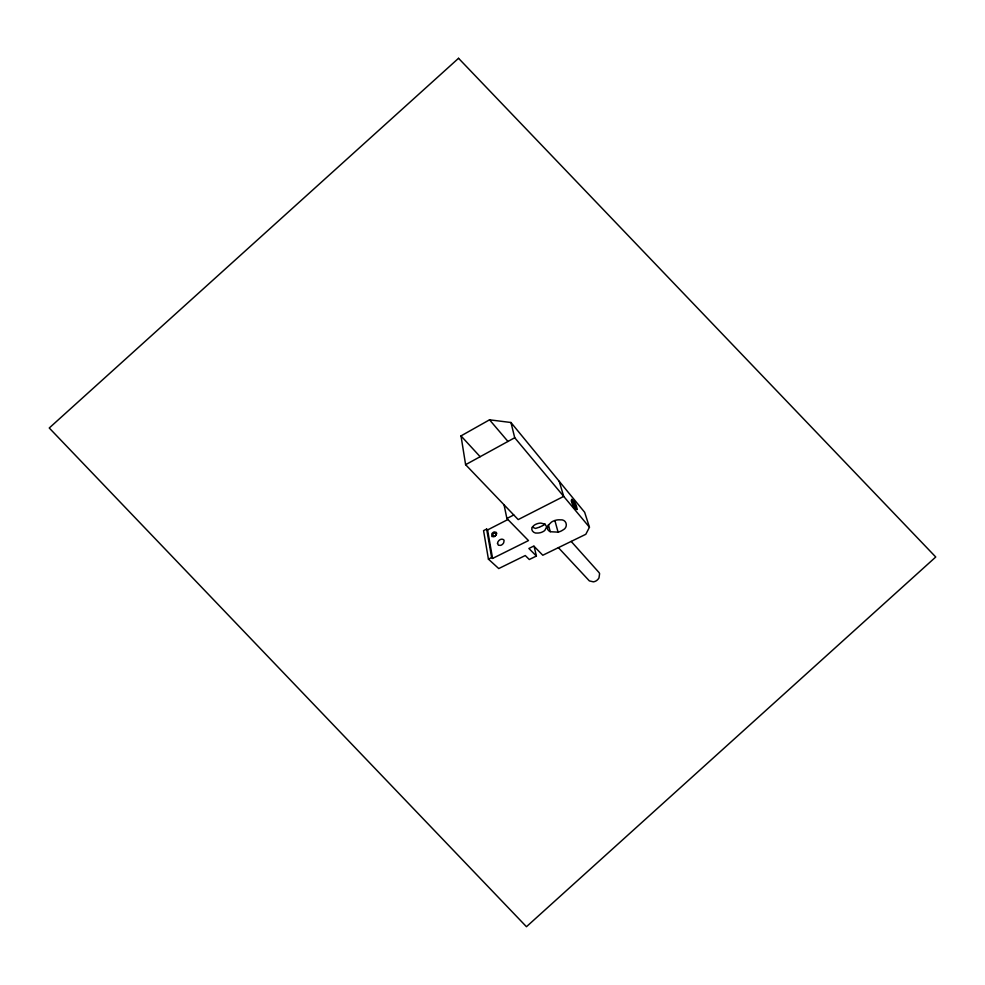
<?xml version="1.0" encoding="UTF-8"?>
<svg xmlns="http://www.w3.org/2000/svg" width="985" height="985" viewBox="0 0 985 985"><rect width="100%" height="100%" fill="white"/><g stroke="black" fill="none" stroke-linecap="round" stroke-linejoin="round"><path stroke-width="1.48" d="M571.706 499.506L571.682 500.097A7.511 7.19 -22.6 0 0 571.965 501.303L572.371 502.473A27.1 25.93 -22.6 0 0 575.474 508.112L577.21 509.442L576.36 505.674A31.766 30.4 -22.6 0 0 574.526 502.153L571.805 499.321L571.263 500.873L573.098 506.044A13.088 12.522 -22.6 0 0 575.511 509.048L576.902 509.479M559.197 481.283L563.703 496.391L518.196 519.587L465.61 464.686L461.005 435.899L489.533 419.819L510.956 422.503L584.659 512.298L589.449 527.234L585.816 534.289L542.797 555.244L533.808 546.047L528.883 548.473L536.406 556.045L529.302 559.517L525.264 555.54L498.742 568.554L488.425 559.148L483.561 530.632L486.639 529.056L487.563 529.942L492.586 558.433L528.477 540.58L506.893 518.492L504.061 504.837M558.076 532.134A14.036 13.433 -22.6 0 0 562.928 530.004C568.567 527.431 566.831 518.972 560.157 519.846A13.716 13.125 -22.6 0 0 556.55 520.055L553.878 520.856A14.135 13.519 -22.6 0 0 551.452 522.112L548.042 525.473L547.463 528.416M465.61 464.686L514.724 437.734L510.956 422.503M506.893 518.492L513.776 514.97M487.563 529.942L507.903 519.526M542.833 525.51L543.264 525.288A5.885 5.639 -22.6 0 0 544.939 524.106L546.687 526.852L544.877 530.324A7.843 7.511 -22.6 0 1 542.649 531.826L541.861 532.196A11.537 11.044 -22.6 0 1 537.49 533.057C533.341 533.932 529.364 528.81 533.488 525.855A7.868 7.523 -22.6 0 1 535.692 524.365L536.899 523.835A11.635 11.143 -22.6 0 1 540.839 523.109L544.939 524.094M540.273 526.79L542.587 525.633M488.425 559.148L491.638 557.559L492.586 558.433M539.558 527.147L535.483 528.44L532.417 527.197M571.829 500.836L572.174 501.131A18.235 17.447 -22.6 0 1 575.191 506.659M492.685 536.332L493.682 536.64A2.327 2.229 -22.6 0 0 494.95 536.185M495.96 533.144L496.292 533.919A2.376 2.278 -22.6 0 1 495.8 535.323M558.396 547.635L589.362 580.891L593.352 581.839A7.227 6.907 -22.6 0 0 595.913 580.99A7.006 6.698 -22.6 0 0 596.836 580.374L597.673 579.636A8.175 7.818 -22.6 0 0 598.991 577.875L599.594 573.713A4.223 4.051 -22.6 0 0 598.781 572.273L571.177 541.418M461.005 435.899L480.151 456.708M489.533 419.819L507.952 441.452M514.724 437.734L589.449 527.234M575.363 506.598L575.634 507.361A5.491 5.257 -22.6 0 1 575.905 508.617M554.875 520.486L558.076 532.134L550.258 531.728L548.436 524.845M534.104 546.343L536.406 556.045M486.639 529.056L491.638 557.559M550.283 531.641A5.073 4.863 -22.6 0 1 547.463 528.797M492.894 536.222A2.179 2.081 -22.6 0 1 495.849 533.341M497.499 543.388L498.41 545.259L500.663 545.345A4.605 4.408 -22.6 0 0 502.301 544.459L502.535 544.249A5.528 5.294 -22.6 0 0 503.692 542.735L504.074 540.667A2.068 1.982 -22.6 0 0 503.544 539.645C501.069 537.945 497.671 540.74 497.499 543.388M496.563 533.427L496.563 533.55A3.3 3.164 -22.6 0 1 495.911 535.175A4.285 4.1 -22.6 0 1 494.778 536.296L491.86 536.554L491.847 533.796A4.753 4.543 -22.6 0 1 492.832 532.688L493.547 532.208A3.053 2.918 -22.6 0 1 494.31 531.937L496.206 532.343A1.28 1.219 -22.6 0 1 496.489 532.848L496.563 533.427M458.542 58.287L49.25 427.995L526.458 926.713L935.75 557.005L458.542 58.287"/></g></svg>
